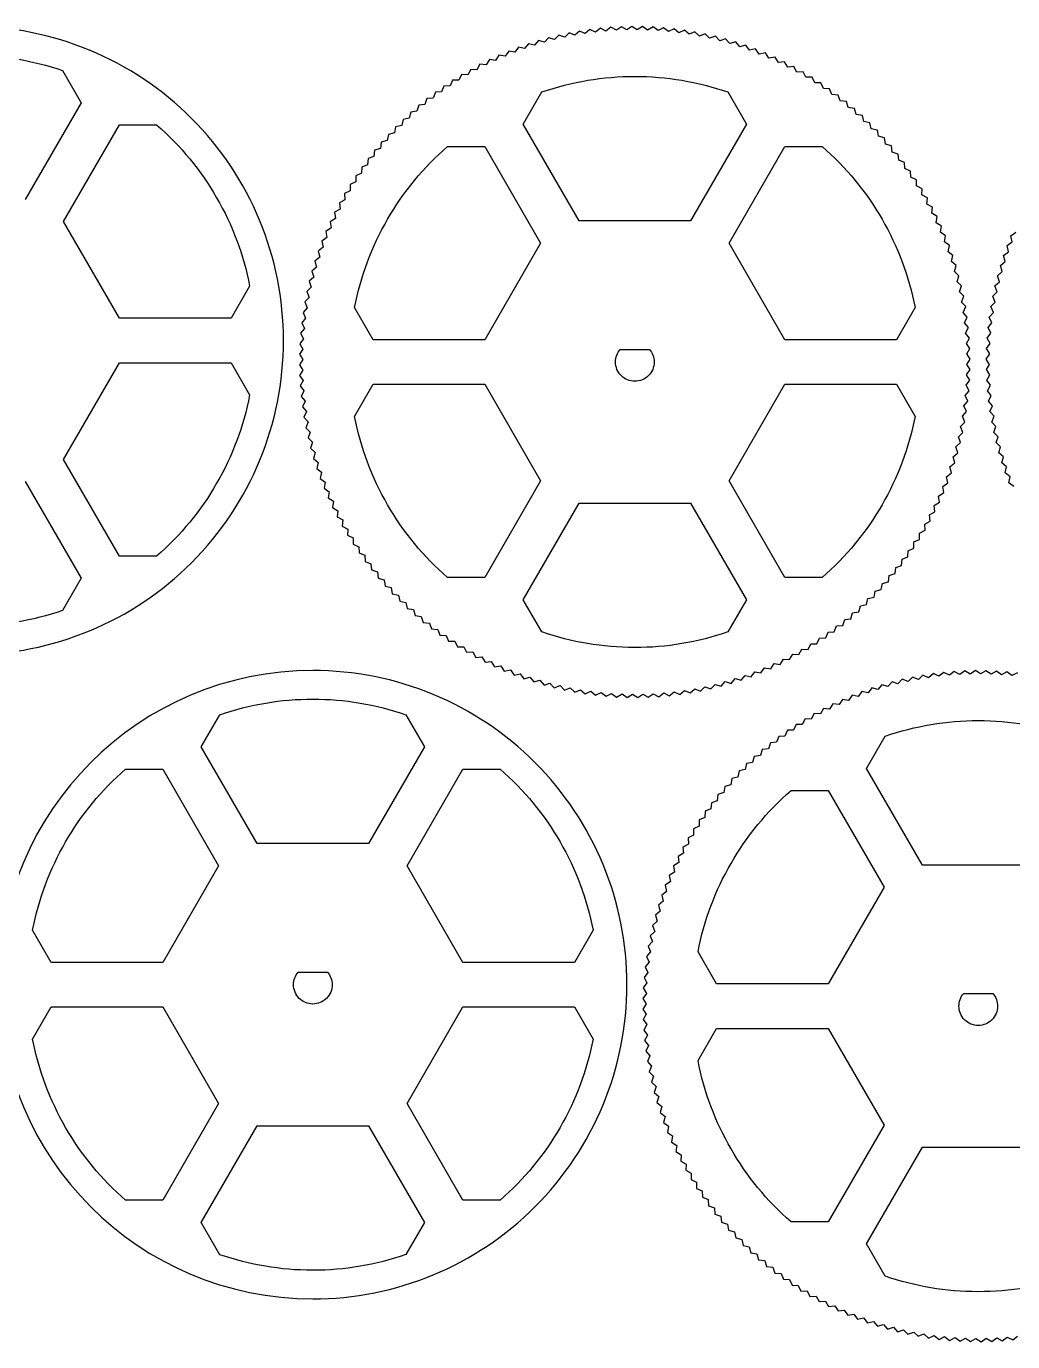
# Model space of a CAD drawing. Extents: x 10 to 440, y 14 to 290.
# Drawn here: x 302 to 370.9, y 198.1 to 290 of the extents above; entities that cross this region are included whole.
import ezdxf

# ---------------------------------------------------------------- set-up
doc = ezdxf.new("R2010")
doc.units = 0
doc.layers.add('Layer_1', color=7, linetype='CONTINUOUS')

msp = doc.modelspace()

# ---------------------------------------------------------------- linework, layer by layer
at = {"layer": 'Layer_1', "color": 7}
for p, q in [((339.91055, 289.48739), (339.59955, 289.18334)), ((340.31447, 289.32607), (339.91055, 289.48739)), ((340.63487, 289.6202), (340.31447, 289.32607)), ((341.03353, 289.44628), (340.63487, 289.6202)), ((341.36301, 289.7302), (341.03353, 289.44628)), ((341.756, 289.54384), (341.36301, 289.7302)), ((342.09424, 289.81727), (341.756, 289.54384)), ((342.48118, 289.61866), (342.09424, 289.81727)), ((342.82785, 289.88134), (342.48118, 289.61866)), ((343.20836, 289.67066), (342.82785, 289.88134)), ((343.5631, 289.92232), (343.20836, 289.67066)), ((343.93681, 289.6998), (343.5631, 289.92232)), ((344.29928, 289.94019), (343.93681, 289.6998)), ((344.66582, 289.70604), (344.29928, 289.94019)), ((345.03566, 289.93493), (344.66582, 289.70604)), ((345.39466, 289.68939), (345.03566, 289.93493)), ((345.77151, 289.90654), (345.39466, 289.68939)), ((346.12262, 289.64984), (345.77151, 289.90654)), ((346.5061, 289.85505), (346.12262, 289.64984)), ((346.84898, 289.58745), (346.5061, 289.85505)), ((347.23872, 289.78052), (346.84898, 289.58745)), ((347.57302, 289.50227), (347.23872, 289.78052)), ((347.96863, 289.683), (347.57302, 289.50227)), ((348.29402, 289.3944), (347.96863, 289.683)), ((348.69512, 289.56261), (348.29402, 289.3944)), ((349.01129, 289.26393), (348.69512, 289.56261)), ((337.06564, 288.73092), (336.79519, 288.39028)), ((337.48659, 288.62149), (337.06564, 288.73092)), ((337.7676, 288.95346), (337.48659, 288.62149)), ((338.18491, 288.83087), (337.7676, 288.95346)), ((338.47621, 289.15385), (338.18491, 288.83087)), ((338.88946, 289.01822), (338.47621, 289.15385)), ((339.19076, 289.33189), (338.88946, 289.01822)), ((339.59955, 289.18334), (339.19076, 289.33189)), ((349.41747, 289.41946), (349.01129, 289.26393)), ((349.7241, 289.11099), (349.41747, 289.41946)), ((350.13496, 289.25369), (349.7241, 289.11099)), ((350.43175, 288.93574), (350.13496, 289.25369)), ((350.8469, 289.06546), (350.43175, 288.93574)), ((351.13355, 288.73835), (350.8469, 289.06546)), ((351.55257, 288.85497), (351.13355, 288.73835)), ((351.82881, 288.51901), (351.55257, 288.85497)), ((352.25128, 288.62241), (351.82881, 288.51901)), ((352.51683, 288.27794), (352.25128, 288.62241)), ((334.33797, 287.6238), (334.11235, 287.25196)), ((334.76932, 287.568), (334.33797, 287.6238)), ((335.00651, 287.93258), (334.76932, 287.568)), ((335.43589, 287.86328), (335.00651, 287.93258)), ((335.68441, 288.22022), (335.43589, 287.86328)), ((336.1114, 288.13742), (335.68441, 288.22022)), ((336.37101, 288.48638), (336.1114, 288.13742)), ((336.79519, 288.39028), (336.37101, 288.48638)), ((352.94234, 288.36804), (352.51683, 288.27794)), ((353.19694, 288.0154), (352.94234, 288.36804)), ((353.62507, 288.0921), (353.19694, 288.0154)), ((353.86847, 287.73164), (353.62507, 288.0921)), ((354.2988, 287.79484), (353.86847, 287.73164)), ((354.53075, 287.42691), (354.2988, 287.79484)), ((304.49981, 286.86142), (305.8, 284.60986)), ((333.03164, 286.94402), (332.82981, 286.55874)), ((333.46564, 286.91542), (333.03164, 286.94402)), ((333.67947, 287.29416), (333.46564, 286.91542)), ((334.11235, 287.25196), (333.67947, 287.29416)), ((354.96285, 287.47651), (354.53075, 287.42691)), ((355.18313, 287.10148), (354.96285, 287.47651)), ((355.61658, 287.13748), (355.18313, 287.10148)), ((355.82498, 286.75571), (355.61658, 287.13748)), ((356.25934, 286.77811), (355.82498, 286.75571)), ((356.45564, 286.38999), (356.25934, 286.77811)), ((331.59333, 285.78613), (331.15856, 285.77373)), ((331.77056, 286.18332), (331.59333, 285.78613)), ((332.2055, 286.18232), (331.77056, 286.18332)), ((332.39513, 286.57374), (332.2055, 286.18232)), ((332.82981, 286.55874), (332.39513, 286.57374)), ((356.89049, 286.39899), (356.45564, 286.38999)), ((357.0745, 286.00489), (356.89049, 286.39899)), ((357.50942, 285.99989), (357.0745, 286.00489)), ((357.68096, 285.60021), (357.50942, 285.99989)), ((329.97465, 284.89803), (329.83558, 284.48593)), ((330.40778, 284.93763), (329.97465, 284.89803)), ((330.55973, 285.34517), (330.40778, 284.93763)), ((330.99389, 285.37117), (330.55973, 285.34517)), ((331.15856, 285.77373), (330.99389, 285.37117)), ((336.70043, 283.10986), (338.00009, 285.36142)), ((350.99981, 285.36142), (352.29999, 283.10986)), ((358.1155, 285.58161), (357.68096, 285.60021)), ((358.27441, 285.17673), (358.1155, 285.58161)), ((358.70815, 285.14453), (358.27441, 285.17673)), ((358.85426, 284.73486), (358.70815, 285.14453)), ((305.8, 284.60986), (301.89997, 277.85524)), ((328.84806, 283.94966), (328.73514, 283.52964)), ((329.27785, 284.01646), (328.84806, 283.94966)), ((329.40391, 284.43273), (329.27785, 284.01646)), ((329.83558, 284.48593), (329.40391, 284.43273)), ((359.28678, 284.68906), (358.85426, 284.73486)), ((359.41995, 284.27501), (359.28678, 284.68906)), ((359.85082, 284.21561), (359.41995, 284.27501)), ((359.97091, 283.79758), (359.85082, 284.21561)), ((304.58457, 276.30494), (308.48459, 283.05956)), ((308.48459, 283.05956), (311.08443, 283.05956)), ((328.20796, 283.02608), (327.78321, 282.93248)), ((328.30766, 283.44944), (328.20796, 283.02608)), ((328.73514, 283.52964), (328.30766, 283.44944)), ((340.59993, 276.35524), (336.70043, 283.10986)), ((352.29999, 283.10986), (348.39997, 276.35524)), ((360.3997, 283.72468), (359.97091, 283.79758)), ((360.50661, 283.30308), (360.3997, 283.72468)), ((360.9329, 283.21678), (360.50661, 283.30308)), ((361.0265, 282.79203), (360.9329, 283.21678)), ((327.27531, 282.39928), (327.20241, 281.97049)), ((327.69691, 282.50619), (327.27531, 282.39928)), ((327.78321, 282.93248), (327.69691, 282.50619)), ((361.44986, 282.69233), (361.0265, 282.79203)), ((361.53006, 282.26485), (361.44986, 282.69233)), ((361.95008, 282.15193), (361.53006, 282.26485)), ((362.01688, 281.72214), (361.95008, 282.15193)), ((326.31093, 281.28636), (326.26513, 280.85384)), ((326.72498, 281.41953), (326.31093, 281.28636)), ((326.78438, 281.8504), (326.72498, 281.41953)), ((327.20241, 281.97049), (326.78438, 281.8504)), ((331.416, 281.55956), (334.01532, 281.55956)), ((334.01532, 281.55956), (337.91534, 274.80494)), ((351.08457, 274.80494), (354.98458, 281.55956)), ((354.98458, 281.55956), (357.58443, 281.55956)), ((362.43315, 281.59608), (362.01688, 281.72214)), ((362.48635, 281.16441), (362.43315, 281.59608)), ((325.82326, 280.27399), (325.41838, 280.11508)), ((325.85546, 280.70773), (325.82326, 280.27399)), ((326.26513, 280.85384), (325.85546, 280.70773)), ((362.89845, 281.02534), (362.48635, 281.16441)), ((362.93805, 280.59221), (362.89845, 281.02534)), ((363.34559, 280.44026), (362.93805, 280.59221)), ((363.37159, 280.0061), (363.34559, 280.44026)), ((325.0001, 279.509), (324.9951, 279.07408)), ((325.39978, 279.68054), (325.0001, 279.509)), ((325.41838, 280.11508), (325.39978, 279.68054)), ((363.77415, 279.84143), (363.37159, 280.0061)), ((363.78655, 279.40666), (363.77415, 279.84143)), ((364.18374, 279.22943), (363.78655, 279.40666)), ((324.61, 278.45522), (324.22188, 278.25892)), ((324.9951, 279.07408), (324.601, 278.89007)), ((324.601, 278.89007), (324.61, 278.45522)), ((364.18274, 278.79449), (364.18374, 279.22943)), ((364.57416, 278.60486), (364.18274, 278.79449)), ((364.55916, 278.17018), (364.57416, 278.60486)), ((324.24428, 277.82456), (323.86251, 277.61616)), ((323.86251, 277.61616), (323.89851, 277.18271)), ((324.22188, 278.25892), (324.24428, 277.82456)), ((364.94444, 277.96835), (364.55916, 278.17018)), ((364.91584, 277.53435), (364.94444, 277.96835)), ((365.29458, 277.32052), (364.91584, 277.53435)), ((323.89851, 277.18271), (323.52348, 276.96243)), ((323.52348, 276.96243), (323.57308, 276.53033)), ((365.25238, 276.88764), (365.29458, 277.32052)), ((365.62422, 276.66202), (365.25238, 276.88764)), ((365.56842, 276.23067), (365.62422, 276.66202)), ((308.48459, 269.55031), (304.58457, 276.30494)), ((323.26835, 275.86805), (322.90789, 275.62465)), ((323.57308, 276.53033), (323.20515, 276.29838)), ((323.20515, 276.29838), (323.26835, 275.86805)), ((348.39997, 276.35524), (340.59993, 276.35524)), ((365.933, 275.99348), (365.56842, 276.23067)), ((365.8637, 275.5641), (365.933, 275.99348)), ((322.98459, 275.19652), (322.63195, 274.94192)), ((322.63195, 274.94192), (322.72205, 274.51641)), ((322.90789, 275.62465), (322.98459, 275.19652)), ((337.91534, 274.80494), (334.01532, 268.05031)), ((354.98458, 268.05031), (351.08457, 274.80494)), ((366.22064, 275.31558), (365.8637, 275.5641)), ((366.13784, 274.88859), (366.22064, 275.31558)), ((366.4868, 274.62898), (366.13784, 274.88859)), ((370.51351, 274.62941), (370.86247, 274.88902)), ((370.77967, 275.31601), (371.13661, 275.56453)), ((370.86247, 274.88902), (370.77967, 275.31601)), ((322.72205, 274.51641), (322.37758, 274.25086)), ((322.37758, 274.25086), (322.48098, 273.82839)), ((366.3906, 274.2048), (366.4868, 274.62898)), ((366.73124, 273.93435), (366.3906, 274.2048)), ((366.62181, 273.5134), (366.73124, 273.93435)), ((370.26907, 273.93478), (370.60971, 274.20523)), ((370.3785, 273.51383), (370.26907, 273.93478)), ((370.60971, 274.20523), (370.51351, 274.62941)), ((322.26164, 273.13313), (321.93453, 272.84648)), ((322.48098, 273.82839), (322.14502, 273.55215)), ((322.14502, 273.55215), (322.26164, 273.13313)), ((366.95378, 273.23239), (366.62181, 273.5134)), ((366.83119, 272.81508), (366.95378, 273.23239)), ((370.04653, 273.23282), (370.3785, 273.51383)), ((370.16912, 272.81551), (370.04653, 273.23282)), ((322.06425, 272.43133), (321.7463, 272.13454)), ((321.7463, 272.13454), (321.889, 271.72368)), ((321.93453, 272.84648), (322.06425, 272.43133)), ((367.15417, 272.52378), (366.83119, 272.81508)), ((367.01854, 272.11053), (367.15417, 272.52378)), ((367.33221, 271.80923), (367.01854, 272.11053)), ((369.6681, 271.80966), (369.98177, 272.11096)), ((369.84614, 272.52421), (370.16912, 272.81551)), ((369.98177, 272.11096), (369.84614, 272.52421)), ((317.584289, 271.80136), (316.284626, 269.55031)), ((321.889, 271.72368), (321.58053, 271.41705)), ((321.58053, 271.41705), (321.73606, 271.01087)), ((367.18366, 271.40044), (367.33221, 271.80923)), ((367.48771, 271.08944), (367.18366, 271.40044)), ((367.32639, 270.68552), (367.48771, 271.08944)), ((369.5126, 271.08987), (369.81665, 271.40087)), ((369.67392, 270.68595), (369.5126, 271.08987)), ((369.81665, 271.40087), (369.6681, 271.80966)), ((321.60559, 270.2936), (321.31699, 269.96821)), ((321.73606, 271.01087), (321.43738, 270.6947)), ((321.43738, 270.6947), (321.60559, 270.2936)), ((326.21528, 268.05031), (324.91562, 270.30136)), ((364.08429, 270.30136), (362.78463, 268.05031)), ((367.62052, 270.36512), (367.32639, 270.68552)), ((367.4466, 269.96646), (367.62052, 270.36512)), ((369.37979, 270.36555), (369.67392, 270.68595)), ((369.55371, 269.96689), (369.37979, 270.36555)), ((316.284626, 269.55031), (308.48459, 269.55031)), ((321.49772, 269.5726), (321.21947, 269.2383)), ((321.31699, 269.96821), (321.49772, 269.5726)), ((367.73052, 269.63698), (367.4466, 269.96646)), ((367.54416, 269.24399), (367.73052, 269.63698)), ((367.81759, 268.90575), (367.54416, 269.24399)), ((369.18272, 268.90618), (369.45615, 269.24442)), ((369.26979, 269.63741), (369.55371, 269.96689)), ((369.45615, 269.24442), (369.26979, 269.63741)), ((321.41254, 268.84856), (321.14494, 268.50568)), ((321.14494, 268.50568), (321.35015, 268.1222)), ((321.21947, 269.2383), (321.41254, 268.84856)), ((367.61898, 268.51881), (367.81759, 268.90575)), ((367.88166, 268.17214), (367.61898, 268.51881)), ((369.11865, 268.17257), (369.38133, 268.51924)), ((369.38133, 268.51924), (369.18272, 268.90618)), ((319.949993, 268.00006), (319.949993, 268.00006)), ((321.35015, 268.1222), (321.09345, 267.77109)), ((321.09345, 267.77109), (321.3106, 267.39424)), ((334.01532, 268.05031), (326.21528, 268.05031)), ((362.78463, 268.05031), (354.98458, 268.05031)), ((367.67098, 267.79163), (367.88166, 268.17214)), ((367.92264, 267.43689), (367.67098, 267.79163)), ((367.70012, 267.06318), (367.92264, 267.43689)), ((369.07767, 267.43732), (369.32933, 267.79206)), ((369.30019, 267.06361), (369.07767, 267.43732)), ((369.32933, 267.79206), (369.11865, 268.17257)), ((321.29395, 266.6654), (321.0598, 266.29886)), ((321.3106, 267.39424), (321.06506, 267.03524)), ((321.06506, 267.03524), (321.29395, 266.6654)), ((343.48052, 267.3836), (345.51945, 267.3836)), ((367.94051, 266.70071), (367.70012, 267.06318)), ((367.70636, 266.33417), (367.94051, 266.70071)), ((369.0598, 266.70114), (369.30019, 267.06361)), ((369.29395, 266.3346), (369.0598, 266.70114)), ((304.58508, 259.69564), (308.4851, 266.45024)), ((308.4851, 266.45024), (316.284626, 266.45024)), ((316.284626, 266.45024), (317.584289, 264.19922)), ((321.0598, 266.29886), (321.30019, 265.93639)), ((321.30019, 265.93639), (321.07767, 265.56268)), ((367.68971, 265.60533), (367.93525, 265.96433)), ((367.90686, 265.22848), (367.68971, 265.60533)), ((367.93525, 265.96433), (367.70636, 266.33417)), ((369.06506, 265.96476), (369.29395, 266.3346)), ((369.3106, 265.60576), (369.06506, 265.96476)), ((369.09345, 265.22891), (369.3106, 265.60576)), ((321.07767, 265.56268), (321.32933, 265.20794)), ((321.32933, 265.20794), (321.11865, 264.82743)), ((321.11865, 264.82743), (321.38133, 264.48076)), ((324.91562, 262.69768), (326.2158, 264.94921)), ((326.2158, 264.94921), (334.01584, 264.94921)), ((334.01584, 264.94921), (337.91534, 258.19405)), ((344.50001, 265.15), (344.50001, 265.15)), ((351.08508, 258.19564), (354.9851, 264.95024)), ((354.9851, 264.95024), (362.78463, 264.95024)), ((362.78463, 264.95024), (364.08429, 262.69922)), ((367.65016, 264.87737), (367.90686, 265.22848)), ((367.85537, 264.49389), (367.65016, 264.87737)), ((369.35015, 264.8778), (369.09345, 265.22891)), ((369.14494, 264.49432), (369.35015, 264.8778)), ((321.38133, 264.48076), (321.18272, 264.09382)), ((321.18272, 264.09382), (321.45615, 263.75558)), ((321.45615, 263.75558), (321.26979, 263.36259)), ((367.50259, 263.42697), (367.78084, 263.76127)), ((367.58777, 264.15101), (367.85537, 264.49389)), ((367.78084, 263.76127), (367.58777, 264.15101)), ((369.41254, 264.15144), (369.14494, 264.49432)), ((369.21947, 263.7617), (369.41254, 264.15144)), ((369.49772, 263.4274), (369.21947, 263.7617)), ((321.26979, 263.36259), (321.55371, 263.03311)), ((321.55371, 263.03311), (321.37979, 262.63445)), ((367.39472, 262.70597), (367.68332, 263.03136)), ((367.68332, 263.03136), (367.50259, 263.42697)), ((369.31699, 263.03179), (369.49772, 263.4274)), ((369.60559, 262.7064), (369.31699, 263.03179)), ((321.37979, 262.63445), (321.67392, 262.31405)), ((321.67392, 262.31405), (321.5126, 261.91013)), ((321.5126, 261.91013), (321.81665, 261.59913)), ((367.26425, 261.9887), (367.56293, 262.30487)), ((367.41978, 261.58252), (367.26425, 261.9887)), ((367.56293, 262.30487), (367.39472, 262.70597)), ((369.43738, 262.3053), (369.60559, 262.7064)), ((369.73606, 261.98913), (369.43738, 262.3053)), ((369.58053, 261.58295), (369.73606, 261.98913)), ((321.81665, 261.59913), (321.6681, 261.19034)), ((321.6681, 261.19034), (321.98177, 260.88904)), ((367.11131, 261.27589), (367.41978, 261.58252)), ((367.25401, 260.86503), (367.11131, 261.27589)), ((369.889, 261.27632), (369.58053, 261.58295)), ((369.7463, 260.86546), (369.889, 261.27632)), ((321.98177, 260.88904), (321.84614, 260.47579)), ((321.84614, 260.47579), (322.16912, 260.18449)), ((322.16912, 260.18449), (322.04653, 259.76718)), ((366.73867, 259.86644), (367.06578, 260.15309)), ((366.93606, 260.56824), (367.25401, 260.86503)), ((367.06578, 260.15309), (366.93606, 260.56824)), ((370.06425, 260.56867), (369.7463, 260.86546)), ((369.93453, 260.15352), (370.06425, 260.56867)), ((370.26164, 259.86687), (369.93453, 260.15352)), ((308.4851, 252.94048), (304.58508, 259.69564)), ((322.04653, 259.76718), (322.3785, 259.48617)), ((322.3785, 259.48617), (322.26907, 259.06522)), ((366.51933, 259.17118), (366.85529, 259.44742)), ((366.62273, 258.74871), (366.51933, 259.17118)), ((366.85529, 259.44742), (366.73867, 259.86644)), ((370.14502, 259.44785), (370.26164, 259.86687)), ((370.48098, 259.17161), (370.14502, 259.44785)), ((370.37758, 258.74914), (370.48098, 259.17161)), ((322.26907, 259.06522), (322.60971, 258.79477)), ((322.60971, 258.79477), (322.51351, 258.37059)), ((322.51351, 258.37059), (322.86247, 258.11098)), ((366.27826, 258.48316), (366.62273, 258.74871)), ((366.36836, 258.05765), (366.27826, 258.48316)), ((370.72205, 258.48359), (370.37758, 258.74914)), ((370.63195, 258.05808), (370.72205, 258.48359)), ((301.90049, 258.14481), (305.80051, 251.39018)), ((322.86247, 258.11098), (322.77967, 257.68399)), ((322.77967, 257.68399), (323.13661, 257.43547)), ((323.13661, 257.43547), (323.06731, 257.00609)), ((337.91534, 258.19405), (334.01532, 251.43942)), ((354.9851, 251.44048), (351.08508, 258.19564)), ((365.73196, 257.13152), (366.09242, 257.37492)), ((366.01572, 257.80305), (366.36836, 258.05765)), ((366.09242, 257.37492), (366.01572, 257.80305)), ((370.98459, 257.80348), (370.63195, 258.05808)), ((323.06731, 257.00609), (323.43189, 256.7689)), ((323.43189, 256.7689), (323.37609, 256.33755)), ((336.70095, 249.89018), (340.60045, 256.64481)), ((340.60045, 256.64481), (348.40049, 256.64481)), ((348.40049, 256.64481), (352.30051, 249.89018)), ((365.42723, 256.46924), (365.79516, 256.70119)), ((365.47683, 256.03714), (365.42723, 256.46924)), ((365.79516, 256.70119), (365.73196, 257.13152)), ((323.37609, 256.33755), (323.74793, 256.11193)), ((323.74793, 256.11193), (323.70573, 255.67905)), ((323.70573, 255.67905), (324.08447, 255.46522)), ((324.08447, 255.46522), (324.05587, 255.03122)), ((365.1018, 255.81686), (365.47683, 256.03714)), ((365.1378, 255.38341), (365.1018, 255.81686)), ((324.05587, 255.03122), (324.44115, 254.82939)), ((324.44115, 254.82939), (324.42615, 254.39471)), ((364.39031, 254.54435), (364.77843, 254.74065)), ((364.39931, 254.1095), (364.39031, 254.54435)), ((364.75603, 255.17501), (365.1378, 255.38341)), ((364.77843, 254.74065), (364.75603, 255.17501)), ((324.42615, 254.39471), (324.81757, 254.20508)), ((324.81757, 254.20508), (324.81657, 253.77014)), ((324.81657, 253.77014), (325.21376, 253.59291)), ((364.00021, 253.49057), (364.00521, 253.92549)), ((364.00521, 253.92549), (364.39931, 254.1095)), ((311.08494, 252.94048), (308.4851, 252.94048)), ((325.21376, 253.59291), (325.22616, 253.15814)), ((325.22616, 253.15814), (325.62872, 252.99347)), ((325.62872, 252.99347), (325.65472, 252.55931)), ((363.14485, 252.29184), (363.17705, 252.72558)), ((363.17705, 252.72558), (363.58193, 252.88449)), ((363.58193, 252.88449), (363.60053, 253.31903)), ((363.60053, 253.31903), (364.00021, 253.49057)), ((325.65472, 252.55931), (326.06226, 252.40736)), ((326.06226, 252.40736), (326.10186, 251.97423)), ((326.10186, 251.97423), (326.51396, 251.83516)), ((326.51396, 251.83516), (326.56716, 251.40349)), ((362.68938, 251.71321), (362.73518, 252.14573)), ((362.73518, 252.14573), (363.14485, 252.29184)), ((305.80051, 251.39018), (304.50085, 249.13916)), ((326.56716, 251.40349), (326.98343, 251.27743)), ((326.98343, 251.27743), (327.05023, 250.84764)), ((334.01532, 251.43942), (331.41651, 251.43995)), ((357.58494, 251.44048), (354.9851, 251.44048)), ((361.725, 250.60029), (361.7979, 251.02908)), ((361.7979, 251.02908), (362.21593, 251.14917)), ((362.21593, 251.14917), (362.27533, 251.58004)), ((362.27533, 251.58004), (362.68938, 251.71321)), ((327.05023, 250.84764), (327.47025, 250.73472)), ((327.47025, 250.73472), (327.55045, 250.30724)), ((327.55045, 250.30724), (327.97381, 250.20754)), ((327.97381, 250.20754), (328.06741, 249.78279)), ((360.69265, 249.55013), (360.79235, 249.97349)), ((360.79235, 249.97349), (361.2171, 250.06709)), ((361.2171, 250.06709), (361.3034, 250.49338)), ((361.3034, 250.49338), (361.725, 250.60029)), ((328.06741, 249.78279), (328.4937, 249.69649)), ((328.4937, 249.69649), (328.60061, 249.27489)), ((328.60061, 249.27489), (329.0294, 249.20199)), ((329.0294, 249.20199), (329.14949, 248.78396)), ((338.00061, 247.63866), (336.70095, 249.89018)), ((352.30051, 249.89018), (351.00085, 247.63916)), ((359.72246, 248.98311), (360.15225, 249.04991)), ((360.15225, 249.04991), (360.26517, 249.46993)), ((360.26517, 249.46993), (360.69265, 249.55013)), ((329.14949, 248.78396), (329.58036, 248.72456)), ((329.58036, 248.72456), (329.71353, 248.31051)), ((329.71353, 248.31051), (330.14605, 248.26471)), ((330.14605, 248.26471), (330.29216, 247.85504)), ((359.02566, 248.10154), (359.16473, 248.51364)), ((359.16473, 248.51364), (359.5964, 248.56684)), ((359.5964, 248.56684), (359.72246, 248.98311)), ((330.29216, 247.85504), (330.7259, 247.82284)), ((330.7259, 247.82284), (330.88481, 247.41796)), ((330.88481, 247.41796), (331.31935, 247.39936)), ((331.31935, 247.39936), (331.49089, 246.99968)), ((357.22975, 246.81625), (357.40698, 247.21344)), ((357.40698, 247.21344), (357.84175, 247.22584)), ((357.84175, 247.22584), (358.00642, 247.6284)), ((358.00642, 247.6284), (358.44058, 247.6544)), ((358.44058, 247.6544), (358.59253, 248.06194)), ((358.59253, 248.06194), (359.02566, 248.10154)), ((331.49089, 246.99968), (331.92581, 246.99468)), ((331.92581, 246.99468), (332.10982, 246.60058)), ((332.10982, 246.60058), (332.54467, 246.60958)), ((332.54467, 246.60958), (332.74097, 246.22146)), ((344.46015, 246.54982), (344.46016, 246.54982)), ((355.96867, 246.05555), (356.1705, 246.44083)), ((356.1705, 246.44083), (356.60518, 246.42583)), ((356.60518, 246.42583), (356.79481, 246.81725)), ((356.79481, 246.81725), (357.22975, 246.81625)), ((332.74097, 246.22146), (333.17533, 246.24386)), ((333.17533, 246.24386), (333.38373, 245.86209)), ((333.38373, 245.86209), (333.81718, 245.89809)), ((333.81718, 245.89809), (334.03746, 245.52306)), ((334.03746, 245.52306), (334.46956, 245.57266)), ((334.46956, 245.57266), (334.70151, 245.20473)), ((353.9938, 245.06699), (354.23099, 245.43157)), ((354.23099, 245.43157), (354.66234, 245.37577)), ((354.66234, 245.37577), (354.88796, 245.74761)), ((354.88796, 245.74761), (355.32084, 245.70541)), ((355.32084, 245.70541), (355.53467, 246.08415)), ((355.53467, 246.08415), (355.96867, 246.05555)), ((334.70151, 245.20473), (335.13184, 245.26793)), ((335.13184, 245.26793), (335.37524, 244.90747)), ((335.37524, 244.90747), (335.80337, 244.98417)), ((335.80337, 244.98417), (336.05797, 244.63153)), ((336.05797, 244.63153), (336.48348, 244.72163)), ((336.48348, 244.72163), (336.74903, 244.37716)), ((336.74903, 244.37716), (337.1715, 244.48056)), ((337.1715, 244.48056), (337.44774, 244.1446)), ((351.93467, 244.26865), (352.20512, 244.60929)), ((352.20512, 244.60929), (352.6293, 244.51319)), ((352.6293, 244.51319), (352.88891, 244.86215)), ((352.88891, 244.86215), (353.3159, 244.77935)), ((353.3159, 244.77935), (353.56442, 245.13629)), ((353.56442, 245.13629), (353.9938, 245.06699)), ((363.91055, 244.48739), (363.59955, 244.18334)), ((364.31447, 244.32607), (363.91055, 244.48739)), ((364.63487, 244.6202), (364.31447, 244.32607)), ((365.03353, 244.44628), (364.63487, 244.6202)), ((365.36301, 244.7302), (365.03353, 244.44628)), ((365.756, 244.54384), (365.36301, 244.7302)), ((366.09424, 244.81727), (365.756, 244.54384)), ((366.48118, 244.61866), (366.09424, 244.81727)), ((366.82785, 244.88134), (366.48118, 244.61866)), ((367.20836, 244.67066), (366.82785, 244.88134)), ((367.5631, 244.92232), (367.20836, 244.67066)), ((367.93681, 244.6998), (367.5631, 244.92232)), ((368.29928, 244.94019), (367.93681, 244.6998)), ((368.66582, 244.70604), (368.29928, 244.94019)), ((369.03566, 244.93493), (368.66582, 244.70604)), ((369.39466, 244.68939), (369.03566, 244.93493)), ((369.77151, 244.90654), (369.39466, 244.68939)), ((370.12262, 244.64984), (369.77151, 244.90654)), ((370.5061, 244.85505), (370.12262, 244.64984)), ((370.84898, 244.58745), (370.5061, 244.85505)), ((371.23872, 244.78052), (370.84898, 244.58745)), ((337.44774, 244.1446), (337.86676, 244.26122)), ((337.86676, 244.26122), (338.15341, 243.93411)), ((338.15341, 243.93411), (338.56856, 244.06383)), ((338.56856, 244.06383), (338.86535, 243.74588)), ((338.86535, 243.74588), (339.27621, 243.88858)), ((339.27621, 243.88858), (339.58284, 243.58011)), ((339.58284, 243.58011), (339.98902, 243.73564)), ((339.98902, 243.73564), (340.30519, 243.43696)), ((340.30519, 243.43696), (340.70629, 243.60517)), ((340.70629, 243.60517), (341.03168, 243.31657)), ((347.6373, 243.26937), (347.96678, 243.55329)), ((347.96678, 243.55329), (348.36544, 243.37937)), ((348.36544, 243.37937), (348.68584, 243.6735)), ((348.68584, 243.6735), (349.08976, 243.51218)), ((349.08976, 243.51218), (349.40076, 243.81623)), ((349.40076, 243.81623), (349.80955, 243.66768)), ((349.80955, 243.66768), (350.11085, 243.98135)), ((350.11085, 243.98135), (350.5241, 243.84572)), ((350.5241, 243.84572), (350.8154, 244.1687)), ((350.8154, 244.1687), (351.23271, 244.04611)), ((351.23271, 244.04611), (351.51372, 244.37808)), ((351.51372, 244.37808), (351.93467, 244.26865)), ((361.06564, 243.73092), (360.79519, 243.39028)), ((361.48659, 243.62149), (361.06564, 243.73092)), ((361.7676, 243.95346), (361.48659, 243.62149)), ((362.18491, 243.83087), (361.7676, 243.95346)), ((362.47621, 244.15385), (362.18491, 243.83087)), ((362.88946, 244.01822), (362.47621, 244.15385)), ((363.19076, 244.33189), (362.88946, 244.01822)), ((363.59955, 244.18334), (363.19076, 244.33189)), ((341.03168, 243.31657), (341.42729, 243.4973)), ((341.42729, 243.4973), (341.76159, 243.21905)), ((341.76159, 243.21905), (342.15133, 243.41212)), ((342.15133, 243.41212), (342.49421, 243.14452)), ((342.49421, 243.14452), (342.87769, 243.34973)), ((342.87769, 243.34973), (343.2288, 243.09303)), ((343.2288, 243.09303), (343.60565, 243.31018)), ((343.60565, 243.31018), (343.96465, 243.06464)), ((343.96465, 243.06464), (344.33449, 243.29353)), ((344.33449, 243.29353), (344.70103, 243.05938)), ((344.70103, 243.05938), (345.0635, 243.29977)), ((345.0635, 243.29977), (345.43721, 243.07725)), ((345.43721, 243.07725), (345.79195, 243.32891)), ((345.79195, 243.32891), (346.17246, 243.11823)), ((346.17246, 243.11823), (346.51913, 243.38091)), ((346.51913, 243.38091), (346.90607, 243.1823)), ((346.90607, 243.1823), (347.24431, 243.45573)), ((347.24431, 243.45573), (347.6373, 243.26937)), ((358.33797, 242.6238), (358.11235, 242.25196)), ((358.76932, 242.568), (358.33797, 242.6238)), ((359.00651, 242.93258), (358.76932, 242.568)), ((359.43589, 242.86328), (359.00651, 242.93258)), ((359.68441, 243.22022), (359.43589, 242.86328)), ((360.1114, 243.13742), (359.68441, 243.22022)), ((360.37101, 243.48638), (360.1114, 243.13742)), ((360.79519, 243.39028), (360.37101, 243.48638)), ((314.20043, 239.60986), (315.50009, 241.86142)), ((328.49981, 241.86142), (329.8, 239.60986)), ((357.03164, 241.94402), (356.82981, 241.55874)), ((357.46564, 241.91542), (357.03164, 241.94402)), ((357.67947, 242.29416), (357.46564, 241.91542)), ((358.11235, 242.25196), (357.67947, 242.29416)), ((355.15856, 240.77373), (354.99389, 240.37117)), ((355.59333, 240.78613), (355.15856, 240.77373)), ((355.77056, 241.18332), (355.59333, 240.78613)), ((356.2055, 241.18232), (355.77056, 241.18332)), ((356.39513, 241.57374), (356.2055, 241.18232)), ((356.82981, 241.55874), (356.39513, 241.57374)), ((353.97465, 239.89803), (353.83558, 239.48593)), ((354.40778, 239.93763), (353.97465, 239.89803)), ((354.55973, 240.34517), (354.40778, 239.93763)), ((354.99389, 240.37117), (354.55973, 240.34517)), ((360.70043, 238.10986), (362.00009, 240.36142)), ((318.09993, 232.85524), (314.20043, 239.60986)), ((329.8, 239.60986), (325.89997, 232.85524)), ((352.84806, 238.94966), (352.73514, 238.52964)), ((353.27785, 239.01646), (352.84806, 238.94966)), ((353.40391, 239.43273), (353.27785, 239.01646)), ((353.83558, 239.48593), (353.40391, 239.43273)), ((308.916, 238.05956), (311.51532, 238.05956)), ((311.51532, 238.05956), (315.41534, 231.30494)), ((328.58457, 231.30494), (332.48459, 238.05956)), ((332.48459, 238.05956), (335.08443, 238.05956)), ((352.20796, 238.02608), (351.78321, 237.93248)), ((352.30766, 238.44944), (352.20796, 238.02608)), ((352.73514, 238.52964), (352.30766, 238.44944)), ((364.59993, 231.35524), (360.70043, 238.10986)), ((351.27531, 237.39928), (351.20241, 236.97049)), ((351.69691, 237.50619), (351.27531, 237.39928)), ((351.78321, 237.93248), (351.69691, 237.50619)), ((350.31093, 236.28636), (350.26513, 235.85384)), ((350.72498, 236.41953), (350.31093, 236.28636)), ((350.78438, 236.8504), (350.72498, 236.41953)), ((351.20241, 236.97049), (350.78438, 236.8504)), ((355.416, 236.55956), (358.01532, 236.55956)), ((358.01532, 236.55956), (361.91534, 229.80494)), ((349.82326, 235.27399), (349.41838, 235.11508)), ((349.85546, 235.70773), (349.82326, 235.27399)), ((350.26513, 235.85384), (349.85546, 235.70773)), ((349.0001, 234.509), (348.9951, 234.07408)), ((349.39978, 234.68054), (349.0001, 234.509)), ((349.41838, 235.11508), (349.39978, 234.68054)), ((348.61, 233.45522), (348.22188, 233.25892)), ((348.9951, 234.07408), (348.601, 233.89007)), ((348.601, 233.89007), (348.61, 233.45522)), ((325.89997, 232.85524), (318.09993, 232.85524)), ((348.24428, 232.82456), (347.86251, 232.61616)), ((347.86251, 232.61616), (347.89851, 232.18271)), ((348.22188, 233.25892), (348.24428, 232.82456)), ((347.89851, 232.18271), (347.52348, 231.96243)), ((347.52348, 231.96243), (347.57308, 231.53033)), ((315.41534, 231.30494), (311.51532, 224.55031)), ((332.48459, 224.55031), (328.58457, 231.30494)), ((347.26835, 230.86805), (346.90789, 230.62465)), ((347.57308, 231.53033), (347.20515, 231.29838)), ((347.20515, 231.29838), (347.26835, 230.86805)), ((372.39997, 231.35524), (364.59993, 231.35524)), ((346.98459, 230.19652), (346.63195, 229.94192)), ((346.63195, 229.94192), (346.72205, 229.51641)), ((346.90789, 230.62465), (346.98459, 230.19652)), ((361.91534, 229.80494), (358.01532, 223.05031)), ((346.48098, 228.82839), (346.14502, 228.55215)), ((346.72205, 229.51641), (346.37758, 229.25086)), ((346.37758, 229.25086), (346.48098, 228.82839)), ((346.26164, 228.13313), (345.93453, 227.84648)), ((346.14502, 228.55215), (346.26164, 228.13313)), ((346.06425, 227.43133), (345.7463, 227.13454)), ((345.7463, 227.13454), (345.889, 226.72368)), ((345.93453, 227.84648), (346.06425, 227.43133)), ((303.71528, 224.55031), (302.41562, 226.80136)), ((341.584289, 226.80136), (340.284626, 224.55031)), ((345.889, 226.72368), (345.58053, 226.41705)), ((345.58053, 226.41705), (345.73606, 226.01087)), ((345.60559, 225.2936), (345.31699, 224.96821)), ((345.73606, 226.01087), (345.43738, 225.6947)), ((345.43738, 225.6947), (345.60559, 225.2936)), ((350.21528, 223.05031), (348.91562, 225.30136)), ((311.51532, 224.55031), (303.71528, 224.55031)), ((340.284626, 224.55031), (332.48459, 224.55031)), ((345.49772, 224.5726), (345.21947, 224.2383)), ((345.21947, 224.2383), (345.41254, 223.84856)), ((345.31699, 224.96821), (345.49772, 224.5726)), ((320.98052, 223.8836), (323.01945, 223.8836)), ((345.41254, 223.84856), (345.14494, 223.50568)), ((345.14494, 223.50568), (345.35015, 223.1222)), ((343.949993, 223.00006), (343.949993, 223.00006)), ((345.3106, 222.39424), (345.06506, 222.03524)), ((345.35015, 223.1222), (345.09345, 222.77109)), ((345.09345, 222.77109), (345.3106, 222.39424)), ((358.01532, 223.05031), (350.21528, 223.05031)), ((367.48052, 222.3836), (369.51945, 222.3836)), ((322.00001, 221.65), (322.00001, 221.65)), ((345.29395, 221.6654), (345.0598, 221.29886)), ((345.06506, 222.03524), (345.29395, 221.6654)), ((302.41562, 219.19768), (303.7158, 221.44921)), ((303.7158, 221.44921), (311.51584, 221.44921)), ((311.51584, 221.44921), (315.41534, 214.69405)), ((328.58508, 214.69564), (332.4851, 221.45024)), ((332.4851, 221.45024), (340.284626, 221.45024)), ((340.284626, 221.45024), (341.584289, 219.19922)), ((345.0598, 221.29886), (345.30019, 220.93639)), ((345.30019, 220.93639), (345.07767, 220.56268)), ((345.07767, 220.56268), (345.32933, 220.20794)), ((345.32933, 220.20794), (345.11865, 219.82743)), ((345.11865, 219.82743), (345.38133, 219.48076)), ((348.91562, 217.69768), (350.2158, 219.94921)), ((350.2158, 219.94921), (358.01584, 219.94921)), ((358.01584, 219.94921), (361.91534, 213.19405)), ((368.50001, 220.15), (368.50001, 220.15)), ((345.38133, 219.48076), (345.18272, 219.09382)), ((345.18272, 219.09382), (345.45615, 218.75558)), ((345.45615, 218.75558), (345.26979, 218.36259)), ((345.26979, 218.36259), (345.55371, 218.03311)), ((345.55371, 218.03311), (345.37979, 217.63445)), ((345.37979, 217.63445), (345.67392, 217.31405)), ((345.67392, 217.31405), (345.5126, 216.91013)), ((345.5126, 216.91013), (345.81665, 216.59913)), ((345.81665, 216.59913), (345.6681, 216.19034)), ((345.6681, 216.19034), (345.98177, 215.88904)), ((345.98177, 215.88904), (345.84614, 215.47579)), ((345.84614, 215.47579), (346.16912, 215.18449)), ((346.16912, 215.18449), (346.04653, 214.76718)), ((315.41534, 214.69405), (311.51532, 207.93942)), ((332.4851, 207.94048), (328.58508, 214.69564)), ((346.04653, 214.76718), (346.3785, 214.48617)), ((346.3785, 214.48617), (346.26907, 214.06522)), ((346.26907, 214.06522), (346.60971, 213.79477)), ((346.60971, 213.79477), (346.51351, 213.37059)), ((346.51351, 213.37059), (346.86247, 213.11098)), ((361.91534, 213.19405), (358.01532, 206.43942)), ((314.20095, 206.39018), (318.10045, 213.14481)), ((318.10045, 213.14481), (325.90049, 213.14481)), ((325.90049, 213.14481), (329.80051, 206.39018)), ((346.86247, 213.11098), (346.77967, 212.68399)), ((346.77967, 212.68399), (347.13661, 212.43547)), ((347.13661, 212.43547), (347.06731, 212.00609)), ((347.06731, 212.00609), (347.43189, 211.7689)), ((347.43189, 211.7689), (347.37609, 211.33755)), ((360.70095, 204.89018), (364.60045, 211.64481)), ((364.60045, 211.64481), (372.40049, 211.64481)), ((347.37609, 211.33755), (347.74793, 211.11193)), ((347.74793, 211.11193), (347.70573, 210.67905)), ((347.70573, 210.67905), (348.08447, 210.46522)), ((348.08447, 210.46522), (348.05587, 210.03122)), ((348.05587, 210.03122), (348.44115, 209.82939)), ((348.44115, 209.82939), (348.42615, 209.39471)), ((348.42615, 209.39471), (348.81757, 209.20508)), ((348.81757, 209.20508), (348.81657, 208.77014)), ((348.81657, 208.77014), (349.21376, 208.59291)), ((349.21376, 208.59291), (349.22616, 208.15814)), ((311.51532, 207.93942), (308.91652, 207.93995)), ((335.08494, 207.94048), (332.4851, 207.94048)), ((349.22616, 208.15814), (349.62872, 207.99347)), ((349.62872, 207.99347), (349.65472, 207.55931)), ((349.65472, 207.55931), (350.06226, 207.40736)), ((350.06226, 207.40736), (350.10186, 206.97423)), ((350.10186, 206.97423), (350.51396, 206.83516)), ((350.51396, 206.83516), (350.56716, 206.40349)), ((315.50061, 204.13866), (314.20095, 206.39018)), ((329.80051, 206.39018), (328.50085, 204.13916)), ((350.56716, 206.40349), (350.98343, 206.27743)), ((350.98343, 206.27743), (351.05023, 205.84764)), ((351.05023, 205.84764), (351.47025, 205.73472)), ((358.01532, 206.43942), (355.41651, 206.43995)), ((351.47025, 205.73472), (351.55045, 205.30724)), ((351.55045, 205.30724), (351.97381, 205.20754)), ((351.97381, 205.20754), (352.06741, 204.78279)), ((352.06741, 204.78279), (352.4937, 204.69649)), ((352.4937, 204.69649), (352.60061, 204.27489)), ((352.60061, 204.27489), (353.0294, 204.20199)), ((353.0294, 204.20199), (353.14949, 203.78396)), ((362.00061, 202.63866), (360.70095, 204.89018)), ((353.14949, 203.78396), (353.58036, 203.72456)), ((353.58036, 203.72456), (353.71353, 203.31051)), ((353.71353, 203.31051), (354.14605, 203.26471)), ((354.14605, 203.26471), (354.29216, 202.85504)), ((321.96016, 203.04982), (321.96016, 203.04982)), ((354.29216, 202.85504), (354.7259, 202.82284)), ((354.7259, 202.82284), (354.88481, 202.41796)), ((354.88481, 202.41796), (355.31935, 202.39936)), ((355.31935, 202.39936), (355.49089, 201.99968)), ((355.49089, 201.99968), (355.92581, 201.99468)), ((355.92581, 201.99468), (356.10982, 201.60058)), ((356.10982, 201.60058), (356.54467, 201.60958)), ((356.54467, 201.60958), (356.74097, 201.22146)), ((356.74097, 201.22146), (357.17533, 201.24386)), ((357.17533, 201.24386), (357.38373, 200.86209)), ((368.46015, 201.54982), (368.46016, 201.54982)), ((357.38373, 200.86209), (357.81718, 200.89809)), ((357.81718, 200.89809), (358.03746, 200.52306)), ((358.03746, 200.52306), (358.46956, 200.57266)), ((358.46956, 200.57266), (358.70151, 200.20473)), ((358.70151, 200.20473), (359.13184, 200.26793)), ((359.13184, 200.26793), (359.37524, 199.90747)), ((359.37524, 199.90747), (359.80337, 199.98417)), ((359.80337, 199.98417), (360.05797, 199.63153)), ((360.05797, 199.63153), (360.48348, 199.72163)), ((360.48348, 199.72163), (360.74903, 199.37716)), ((360.74903, 199.37716), (361.1715, 199.48056)), ((361.1715, 199.48056), (361.44774, 199.1446)), ((361.44774, 199.1446), (361.86676, 199.26122)), ((361.86676, 199.26122), (362.15341, 198.93411)), ((362.15341, 198.93411), (362.56856, 199.06383)), ((362.56856, 199.06383), (362.86535, 198.74588)), ((362.86535, 198.74588), (363.27621, 198.88858)), ((363.27621, 198.88858), (363.58284, 198.58011)), ((363.58284, 198.58011), (363.98902, 198.73564)), ((363.98902, 198.73564), (364.30519, 198.43696)), ((364.30519, 198.43696), (364.70629, 198.60517)), ((364.70629, 198.60517), (365.03168, 198.31657)), ((365.03168, 198.31657), (365.42729, 198.4973)), ((365.42729, 198.4973), (365.76159, 198.21905)), ((365.76159, 198.21905), (366.15133, 198.41212)), ((366.15133, 198.41212), (366.49421, 198.14452)), ((366.49421, 198.14452), (366.87769, 198.34973)), ((366.87769, 198.34973), (367.2288, 198.09303)), ((367.2288, 198.09303), (367.60565, 198.31018)), ((367.60565, 198.31018), (367.96465, 198.06464)), ((367.96465, 198.06464), (368.33449, 198.29353)), ((368.33449, 198.29353), (368.70103, 198.05938)), ((368.70103, 198.05938), (369.0635, 198.29977)), ((369.0635, 198.29977), (369.43721, 198.07725)), ((369.43721, 198.07725), (369.79195, 198.32891)), ((369.79195, 198.32891), (370.17246, 198.11823)), ((370.17246, 198.11823), (370.51913, 198.38091)), ((370.51913, 198.38091), (370.90607, 198.1823)), ((370.90607, 198.1823), (371.24431, 198.45573))]:
    msp.add_line(p, q, dxfattribs=at)
for points in [[(313.520986, 283.521055), (309.404561, 287.637478), (303.821492, 289.950061), (297.99999, 289.95006)], [(297.99996, 287.95023), (300.211956, 287.950145), (302.408538, 287.582189), (304.49981, 286.86142)], [(338.00009, 285.36142), (340.091365, 286.08219), (342.287951, 286.450146), (344.49995, 286.45023)], [(344.49995, 286.45023), (346.711949, 286.450146), (348.908535, 286.08219), (350.99981, 285.36142)], [(311.08443, 283.05956), (314.447252, 280.137787), (316.735409, 276.174543), (317.584289, 271.80136)], [(319.949993, 268.00006), (319.949993, 273.821562), (317.63741, 279.404631), (313.520986, 283.521055)], [(324.91562, 270.30136), (325.76464, 274.674613), (328.052985, 278.637865), (331.416, 281.55956)], [(357.58443, 281.55956), (360.947253, 278.637787), (363.235409, 274.674544), (364.08429, 270.30136)], [(313.520986, 252.479065), (317.63741, 256.595489), (319.949993, 262.178558), (319.949993, 268.00006)], [(343.545402, 265.545187), (343.292224, 265.798232), (343.149993, 266.141438), (343.15, 266.4993)], [(343.15, 266.4993), (343.150047, 266.824228), (343.267409, 267.138226), (343.48052, 267.3836)], [(345.85, 266.4993), (345.850007, 266.141442), (345.707779, 265.798239), (345.454605, 265.545194)], [(345.51945, 267.3836), (345.732572, 267.13823), (345.849944, 266.824232), (345.85, 266.4993)], [(344.50001, 265.15), (344.141964, 265.149989), (343.79858, 265.292142), (343.545402, 265.545187)], [(345.454605, 265.545194), (345.201432, 265.29215), (344.858052, 265.149994), (344.50001, 265.15)], [(317.584289, 264.19922), (316.735658, 259.82591), (314.447677, 255.862469), (311.08494, 252.94048)], [(331.41651, 251.43995), (328.053396, 254.361448), (325.764875, 258.324529), (324.91562, 262.69768)], [(364.08429, 262.69922), (363.235659, 258.325909), (360.947677, 254.362469), (357.58494, 251.44048)], [(297.99999, 246.05006), (303.821492, 246.050059), (309.404561, 248.362642), (313.520986, 252.479065)], [(304.50085, 249.13916), (302.409279, 248.418097), (300.212335, 248.04996), (297.99996, 248.04982)], [(344.46016, 246.54982), (342.26169, 246.554369), (340.07909, 246.922274), (338.00061, 247.63866)], [(351.00085, 247.63916), (348.909275, 246.918096), (346.712328, 246.549959), (344.49995, 246.54982)], [(344.49995, 246.54982), (344.486683, 246.549807), (344.473417, 246.549807), (344.46015, 246.54982)], [(321.99999, 244.95006), (309.87734, 244.950059), (300.049991, 235.12271), (300.04999, 223.00006)], [(337.520986, 238.521055), (333.404561, 242.637478), (327.821492, 244.950061), (321.99999, 244.95006)], [(315.50009, 241.86142), (317.591368, 242.582191), (319.787957, 242.950147), (321.99996, 242.95023)], [(321.99996, 242.95023), (324.211956, 242.950145), (326.408538, 242.582189), (328.49981, 241.86142)], [(362.00009, 240.36142), (364.091365, 241.08219), (366.287951, 241.450146), (368.49995, 241.45023)], [(368.49995, 241.45023), (370.711949, 241.450146), (372.908535, 241.08219), (374.99981, 240.36142)], [(302.41562, 226.80136), (303.26464, 231.174613), (305.552985, 235.137865), (308.916, 238.05956)], [(335.08443, 238.05956), (338.447252, 235.137787), (340.735409, 231.174543), (341.584289, 226.80136)], [(343.949993, 223.00006), (343.949993, 228.821562), (341.63741, 234.404631), (337.520986, 238.521055)], [(348.91562, 225.30136), (349.76464, 229.674613), (352.052985, 233.637865), (355.416, 236.55956)], [(320.65, 222.9993), (320.650047, 223.324228), (320.767409, 223.638226), (320.98052, 223.8836)], [(323.01945, 223.8836), (323.232572, 223.63823), (323.349944, 223.324232), (323.35, 222.9993)], [(300.04999, 223.00006), (300.049991, 210.87741), (309.87734, 201.050061), (321.99999, 201.05006)], [(321.045402, 222.045187), (320.792224, 222.298232), (320.649993, 222.641438), (320.65, 222.9993)], [(323.35, 222.9993), (323.350007, 222.641442), (323.207779, 222.298239), (322.954605, 222.045194)], [(337.520986, 207.479065), (341.63741, 211.595489), (343.949993, 217.178558), (343.949993, 223.00006)], [(367.15, 221.4993), (367.150047, 221.824228), (367.267409, 222.138226), (367.48052, 222.3836)], [(369.51945, 222.3836), (369.732572, 222.13823), (369.849944, 221.824232), (369.85, 221.4993)], [(322.00001, 221.65), (321.641964, 221.649989), (321.29858, 221.792142), (321.045402, 222.045187)], [(322.954605, 222.045194), (322.701432, 221.79215), (322.358052, 221.649994), (322.00001, 221.65)], [(367.545402, 220.545187), (367.292224, 220.798232), (367.149993, 221.141438), (367.15, 221.4993)], [(369.85, 221.4993), (369.850007, 221.141442), (369.707779, 220.798239), (369.454605, 220.545194)], [(368.50001, 220.15), (368.141964, 220.149989), (367.79858, 220.292142), (367.545402, 220.545187)], [(369.454605, 220.545194), (369.201432, 220.29215), (368.858052, 220.149994), (368.50001, 220.15)], [(308.91652, 207.93995), (305.553403, 210.861446), (303.264877, 214.824528), (302.41562, 219.19768)], [(341.584289, 219.19922), (340.735658, 214.82591), (338.447677, 210.862469), (335.08494, 207.94048)], [(355.41651, 206.43995), (352.053396, 209.361448), (349.764875, 213.324529), (348.91562, 217.69768)], [(321.99999, 201.05006), (327.821492, 201.050059), (333.404561, 203.362642), (337.520986, 207.479065)], [(321.96016, 203.04982), (319.76169, 203.054369), (317.57909, 203.422274), (315.50061, 204.13866)], [(328.50085, 204.13916), (326.409279, 203.418097), (324.212335, 203.04996), (321.99996, 203.04982)], [(321.99996, 203.04982), (321.986693, 203.049807), (321.973427, 203.049807), (321.96016, 203.04982)], [(368.46016, 201.54982), (366.26169, 201.554369), (364.07909, 201.922274), (362.00061, 202.63866)], [(375.00085, 202.63916), (372.909275, 201.918096), (370.712328, 201.549959), (368.49995, 201.54982)], [(368.49995, 201.54982), (368.486683, 201.549807), (368.473417, 201.549807), (368.46015, 201.54982)]]:
    msp.add_open_spline(points, degree=3, dxfattribs=at)

doc.saveas('drawing.dxf')
